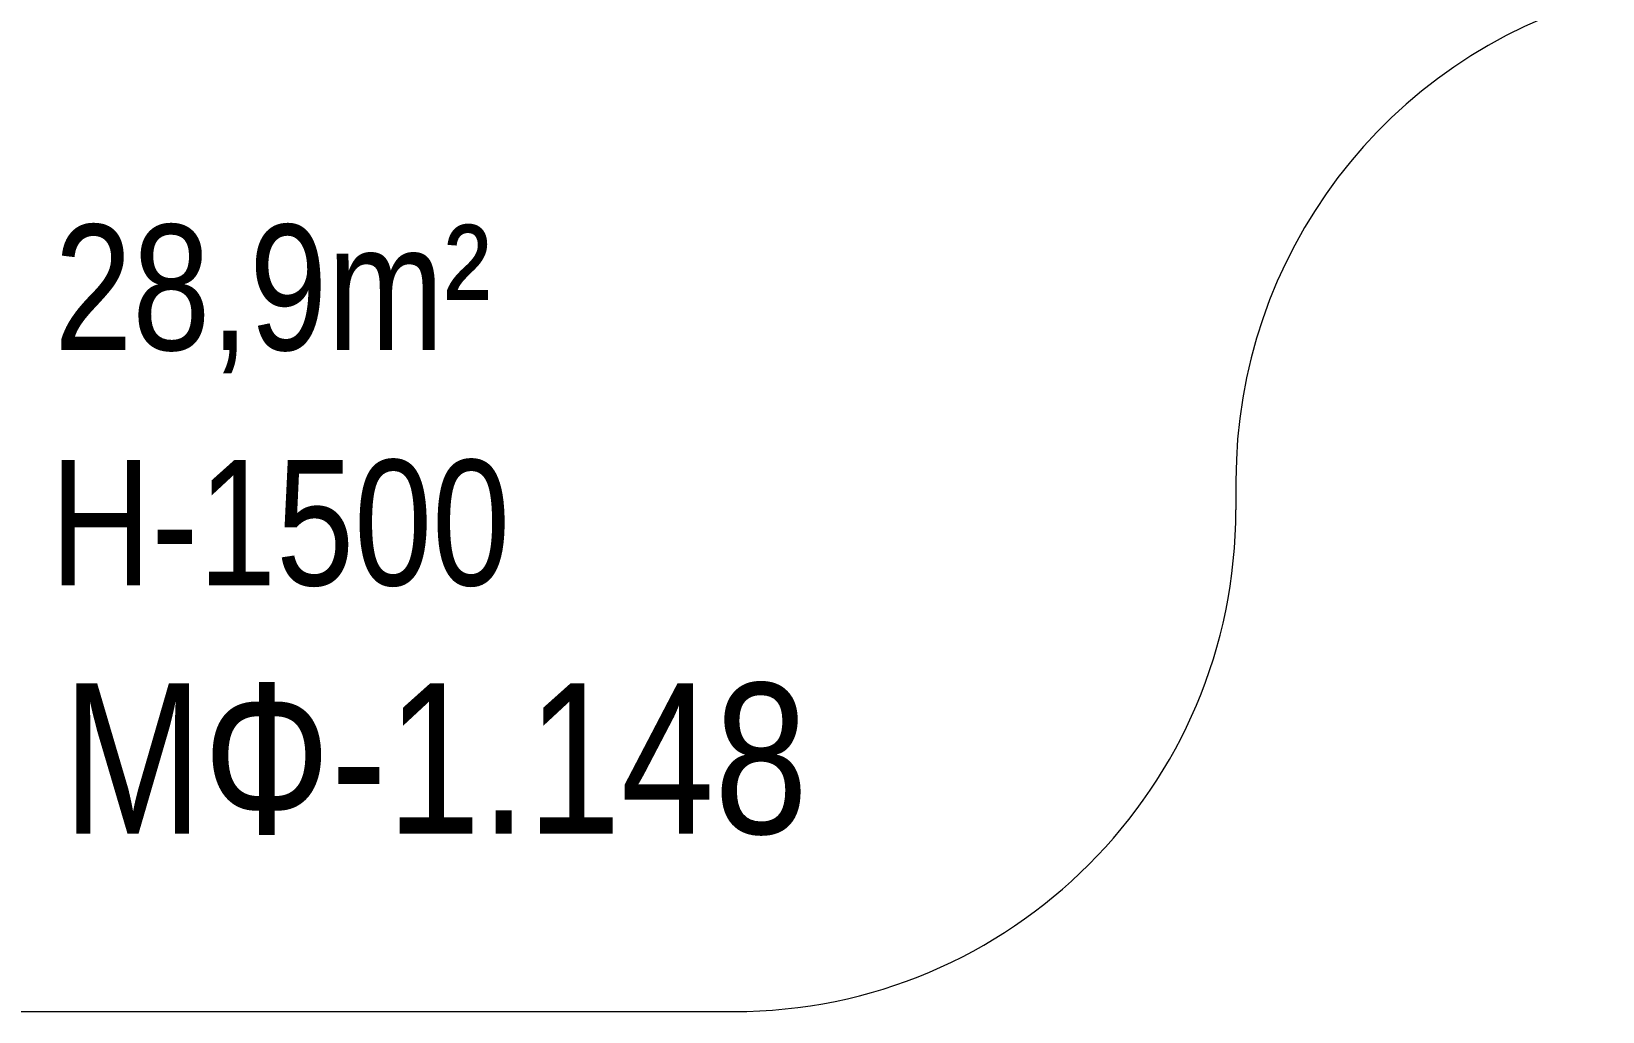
# Model space of a CAD drawing. Header units: millimetres. Extents: x -3036 to 2935, y -3673 to 3376.
# Drawn here: x -926 to 2204, y -3673 to -1720 of the extents above; entities that cross this region are included whole.
import ezdxf

# ---------------------------------------------------------------- set-up
doc = ezdxf.new("R2010")
doc.units = ezdxf.units.MM
for name, color, linetype in [('DIKOM_АРТИКУЛ', 7, 'Continuous'), ('DIKOM_ЗОНА', 90, 'Continuous'), ('DIKOM_РАЗМЕР_ОБЪЕКТА', 7, 'Continuous')]:
    doc.layers.add(name, color=color, linetype=linetype)
doc.styles.add('style1', font='arialbd.ttf', dxfattribs={"width": 0.8})

msp = doc.modelspace()

# ---------------------------------------------------------------- linework, layer by layer
at = {"layer": 'DIKOM_ЗОНА', "color": 3, "lineweight": 15}
for p, q in [((1473.926, -2615.104), (1473.926, -2672.515)), ((-1315.074, -3672.515), (473.926, -3672.515))]:
    msp.add_line(p, q, dxfattribs=at)
for centre, start, end in [((2473.926, -2615.104), 105.634516, 180), ((473.926, -2672.515), 270, 0)]:
    msp.add_arc(centre, 1000, start, end, dxfattribs=at)

# ---------------------------------------------------------------- texts
at = {"layer": 'DIKOM_АРТИКУЛ', "insert": (-863.529, -3018.192, -406.82), "char_height": 300, "width": 1420.47373, "attachment_point": 1, "style": 'style1'}
msp.add_mtext('{\\fArial|b0|i0|c204|p34;MФ-1.148}', dxfattribs=at)
at = {"layer": 'DIKOM_РАЗМЕР_ОБЪЕКТА', "insert": (-880.173, -2104.61, -406.82), "char_height": 250, "attachment_point": 1, "style": 'style1'}
msp.add_mtext_dynamic_manual_height_columns('{\\fArial|b0|i0|c204|p34;28,9m²}', width=5885.53069, gutter_width=20, heights=[0], dxfattribs=at)
at = {"layer": 'DIKOM_РАЗМЕР_ОБЪЕКТА', "insert": (-888.418, -2573.367, -406.82), "char_height": 250, "width": 1021.86433, "attachment_point": 1, "style": 'style1'}
msp.add_mtext('{\\fArial|b0|i0|c204|p34;H-1500}', dxfattribs=at)

doc.saveas('drawing.dxf')
